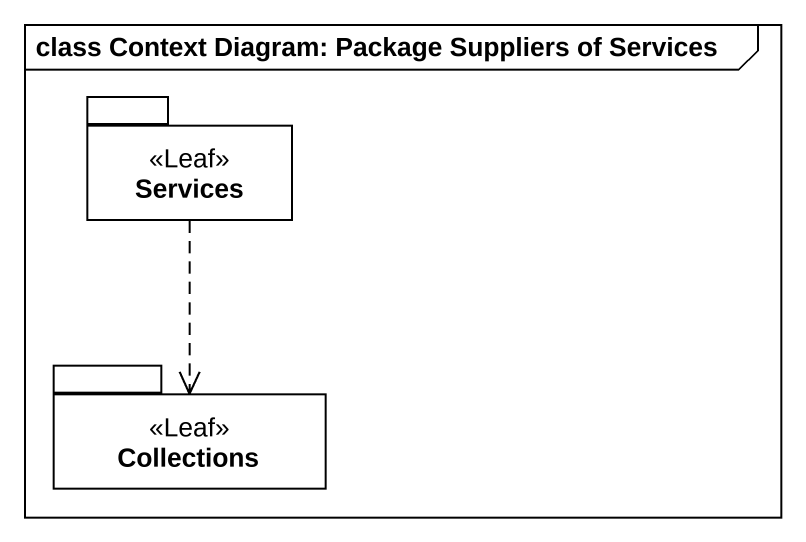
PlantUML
@startuml
mainframe class Context Diagram: Package Suppliers of Services
package Services <<Leaf>> {
}
package "Collections" as Collections_ <<Leaf>> {
}
Services ..> Collections_
@enduml
